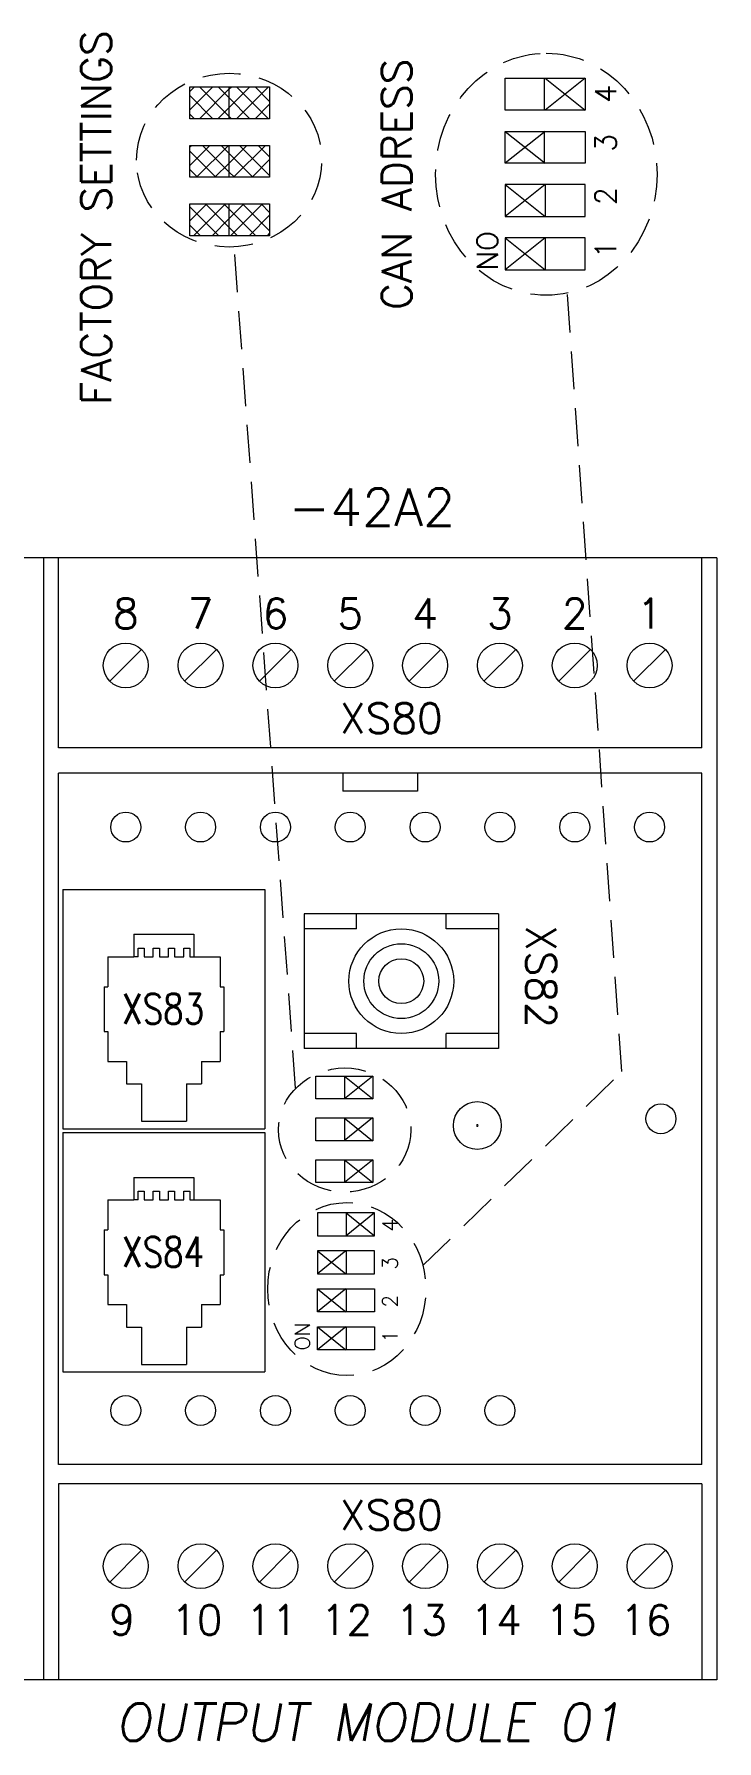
# Model space of a CAD drawing. Extents: x -2993 to 3661, y -4147 to -1441.
# Drawn here: x 2092.6 to 2138.2, y -3446 to -3332 of the extents above; entities that cross this region are included whole.
import ezdxf
from ezdxf.enums import TextEntityAlignment as Align

# ---------------------------------------------------------------- set-up
doc = ezdxf.new("R2010")
doc.units = 0
doc.header["$LTSCALE"] = 0.1
doc.header["$MEASUREMENT"] = 0
doc.linetypes.add('DASHED', pattern=[19.05, 12.7, -6.35])
doc.layers.get('0').update_dxf_attribs({"linetype": 'CONTINUOUS'})
doc.styles.get("Standard").update_dxf_attribs({"font": 'simplex.shx'})

msp = doc.modelspace()

# ---------------------------------------------------------------- linework, layer by layer
at = {"linetype": 'Continuous', "lineweight": 13}
for p, q in [((2102.99, -3335.48), (2108.32, -3335.48)), ((2102.99, -3337.62), (2102.99, -3335.48)), ((2105.62, -3337.62), (2105.62, -3335.48)), ((2108.32, -3335.48), (2108.32, -3337.62)), ((2124.06, -3334.91), (2129.4, -3334.91)), ((2124.06, -3337.05), (2124.06, -3334.91)), ((2126.7, -3337.05), (2126.7, -3334.91)), ((2129.4, -3334.91), (2129.4, -3337.05)), ((2108.32, -3337.62), (2102.99, -3337.62)), ((2129.4, -3337.05), (2124.06, -3337.05)), ((2124.06, -3338.47), (2129.4, -3338.47)), ((2124.06, -3340.6), (2124.06, -3338.47)), ((2126.7, -3340.6), (2126.7, -3338.47)), ((2129.4, -3338.47), (2129.4, -3340.6)), ((2102.99, -3339.4), (2108.32, -3339.4)), ((2102.99, -3341.53), (2102.99, -3339.4)), ((2105.62, -3341.53), (2105.62, -3339.4)), ((2108.32, -3339.4), (2108.32, -3341.53)), ((2129.4, -3340.6), (2124.06, -3340.6)), ((2108.32, -3341.53), (2102.99, -3341.53)), ((2129.4, -3342.02), (2124.06, -3342.02)), ((2124.06, -3342.02), (2124.06, -3344.16)), ((2126.76, -3344.16), (2126.76, -3342.02)), ((2129.4, -3344.16), (2129.4, -3342.02)), ((2102.99, -3343.31), (2108.32, -3343.31)), ((2102.99, -3345.44), (2102.99, -3343.31)), ((2105.62, -3345.44), (2105.62, -3343.31)), ((2108.32, -3343.31), (2108.32, -3345.44)), ((2124.06, -3344.16), (2129.4, -3344.16)), ((2108.32, -3345.44), (2102.99, -3345.44)), ((2129.4, -3345.58), (2124.06, -3345.58)), ((2124.06, -3345.58), (2124.06, -3347.71)), ((2126.76, -3347.71), (2126.76, -3345.58)), ((2129.4, -3347.71), (2129.4, -3345.58)), ((2124.06, -3347.71), (2129.4, -3347.71)), ((2099.53, -3393.05), (2099.94, -3393.05)), ((2099.53, -3393.63), (2099.53, -3393.05)), ((2099.94, -3393.05), (2099.94, -3393.63)), ((2099.94, -3393.63), (2100.55, -3393.63)), ((2100.55, -3393.05), (2100.96, -3393.05)), ((2100.55, -3393.63), (2100.55, -3393.05)), ((2100.96, -3393.05), (2100.96, -3393.63)), ((2100.96, -3393.63), (2101.57, -3393.63)), ((2101.57, -3393.63), (2101.57, -3393.05)), ((2101.57, -3393.05), (2101.97, -3393.05)), ((2101.97, -3393.05), (2101.97, -3393.63)), ((2101.97, -3393.63), (2102.58, -3393.63)), ((2102.58, -3393.05), (2102.99, -3393.05)), ((2102.58, -3393.63), (2102.58, -3393.05)), ((2102.99, -3393.05), (2102.99, -3393.63)), ((2111.41, -3403.13), (2111.41, -3401.61)), ((2111.41, -3401.61), (2115.22, -3401.61)), ((2111.41, -3401.61), (2115.22, -3401.61)), ((2113.33, -3401.61), (2113.33, -3403.13)), ((2115.22, -3401.61), (2115.22, -3403.13)), ((2115.22, -3403.13), (2111.41, -3403.13)), ((2115.22, -3403.13), (2111.41, -3403.13)), ((2111.41, -3405.93), (2111.41, -3404.4)), ((2111.41, -3404.4), (2115.22, -3404.4)), ((2111.41, -3404.4), (2115.22, -3404.4)), ((2113.33, -3404.4), (2113.33, -3405.93)), ((2115.22, -3404.4), (2115.22, -3405.93)), ((2115.22, -3405.93), (2111.41, -3405.93)), ((2115.22, -3405.93), (2111.41, -3405.93)), ((2111.41, -3408.72), (2111.41, -3407.2)), ((2111.41, -3407.2), (2115.22, -3407.2)), ((2111.41, -3407.2), (2115.22, -3407.2)), ((2113.33, -3407.2), (2113.33, -3408.72)), ((2115.22, -3407.2), (2115.22, -3408.72)), ((2099.53, -3409.88), (2099.53, -3409.3)), ((2099.53, -3409.3), (2099.94, -3409.3)), ((2099.94, -3409.3), (2099.94, -3409.88)), ((2100.55, -3409.3), (2100.96, -3409.3)), ((2100.55, -3409.88), (2100.55, -3409.3)), ((2100.96, -3409.3), (2100.96, -3409.88)), ((2101.57, -3409.88), (2101.57, -3409.3)), ((2101.57, -3409.3), (2101.97, -3409.3)), ((2101.97, -3409.3), (2101.97, -3409.88)), ((2102.58, -3409.88), (2102.58, -3409.3)), ((2102.58, -3409.3), (2102.99, -3409.3)), ((2102.99, -3409.3), (2102.99, -3409.88)), ((2115.22, -3408.72), (2111.41, -3408.72)), ((2115.22, -3408.72), (2111.41, -3408.72)), ((2099.94, -3409.88), (2100.55, -3409.88)), ((2100.96, -3409.88), (2101.57, -3409.88)), ((2101.97, -3409.88), (2102.58, -3409.88)), ((2111.53, -3410.75), (2111.53, -3412.28)), ((2115.34, -3410.75), (2111.53, -3410.75)), ((2113.44, -3410.75), (2113.44, -3412.28)), ((2115.34, -3412.28), (2115.34, -3410.75)), ((2111.53, -3412.28), (2115.34, -3412.28)), ((2115.34, -3413.29), (2111.53, -3413.29)), ((2111.53, -3413.29), (2111.53, -3414.82)), ((2113.44, -3413.29), (2113.44, -3414.82)), ((2115.34, -3414.82), (2115.34, -3413.29)), ((2111.53, -3414.82), (2115.34, -3414.82)), ((2111.53, -3417.36), (2111.53, -3415.83)), ((2111.53, -3415.83), (2115.34, -3415.83)), ((2113.44, -3415.83), (2113.44, -3417.36)), ((2115.34, -3415.83), (2115.34, -3417.36)), ((2115.34, -3417.36), (2111.53, -3417.36)), ((2111.53, -3418.37), (2115.34, -3418.37)), ((2111.53, -3419.9), (2111.53, -3418.37)), ((2113.44, -3418.37), (2113.44, -3419.9)), ((2115.34, -3418.37), (2115.34, -3419.9)), ((2115.34, -3419.9), (2111.53, -3419.9))]:
    msp.add_line(p, q, dxfattribs=at)
at = {"lineweight": 13}
for p, q in [((2102.99, -3335.79), (2103.3, -3335.48)), ((2102.99, -3337.03), (2104.53, -3335.48)), ((2105.62, -3337.47), (2103.64, -3335.48)), ((2105.62, -3336.23), (2104.88, -3335.48)), ((2105.62, -3335.63), (2105.77, -3335.48)), ((2105.62, -3336.87), (2107.01, -3335.48)), ((2106.11, -3337.62), (2108.25, -3335.48)), ((2108.25, -3337.62), (2106.11, -3335.48)), ((2108.32, -3336.46), (2107.35, -3335.48)), ((2104.53, -3337.62), (2102.99, -3336.07)), ((2103.64, -3337.62), (2105.62, -3335.63)), ((2107.01, -3337.62), (2105.62, -3336.23)), ((2103.3, -3337.62), (2102.99, -3337.31)), ((2104.87, -3337.62), (2105.62, -3336.87)), ((2105.77, -3337.62), (2105.62, -3337.47)), ((2107.35, -3337.62), (2108.32, -3336.64)), ((2102.99, -3339.5), (2103.1, -3339.4)), ((2102.99, -3340.74), (2104.33, -3339.4)), ((2104.73, -3341.53), (2102.99, -3339.78)), ((2103.44, -3341.53), (2105.57, -3339.4)), ((2105.62, -3341.18), (2103.84, -3339.4)), ((2105.62, -3339.94), (2105.08, -3339.4)), ((2105.62, -3340.58), (2106.81, -3339.4)), ((2107.21, -3341.53), (2105.62, -3339.94)), ((2105.91, -3341.53), (2108.05, -3339.4)), ((2108.32, -3341.41), (2106.31, -3339.4)), ((2108.32, -3340.17), (2107.55, -3339.4)), ((2103.5, -3341.53), (2102.99, -3341.02)), ((2104.67, -3341.53), (2105.62, -3340.58)), ((2105.97, -3341.53), (2105.62, -3341.18)), ((2107.15, -3341.53), (2108.32, -3340.35)), ((2102.99, -3344.45), (2104.13, -3343.31)), ((2103.24, -3345.44), (2105.37, -3343.31)), ((2105.62, -3344.89), (2104.04, -3343.31)), ((2105.62, -3343.66), (2105.27, -3343.31)), ((2105.62, -3344.29), (2106.61, -3343.31)), ((2105.71, -3345.44), (2107.85, -3343.31)), ((2108.32, -3345.12), (2106.51, -3343.31)), ((2108.32, -3343.88), (2107.75, -3343.31)), ((2104.93, -3345.44), (2102.99, -3343.5)), ((2104.48, -3345.44), (2105.62, -3344.29)), ((2107.41, -3345.44), (2105.62, -3343.66)), ((2106.95, -3345.44), (2108.32, -3344.07)), ((2103.7, -3345.44), (2102.99, -3344.73)), ((2106.17, -3345.44), (2105.62, -3344.89)), ((2108.19, -3345.44), (2108.32, -3345.3)), ((2093.21, -3366.96), (2048.21, -3366.96)), ((2093.21, -3366.96), (2048.21, -3366.96)), ((2093.21, -3366.96), (2093.21, -3441.96)), ((2093.21, -3366.96), (2093.21, -3441.96)), ((2093.21, -3366.96), (2093.21, -3441.96)), ((2093.21, -3366.96), (2093.21, -3441.96)), ((2093.21, -3366.96), (2093.21, -3441.96)), ((2093.21, -3366.96), (2093.21, -3441.96)), ((2093.21, -3366.96), (2093.21, -3441.96)), ((2093.21, -3366.96), (2093.21, -3441.96)), ((2138.21, -3366.96), (2093.21, -3366.96)), ((2138.21, -3366.96), (2093.21, -3366.96)), ((2093.21, -3366.96), (2093.21, -3441.96)), ((2093.21, -3366.96), (2093.21, -3441.96)), ((2093.21, -3366.96), (2093.21, -3441.96)), ((2093.21, -3366.96), (2093.21, -3441.96)), ((2093.21, -3366.96), (2093.21, -3441.96)), ((2093.21, -3366.96), (2093.21, -3441.96)), ((2093.21, -3366.96), (2093.21, -3441.96)), ((2094.21, -3379.66), (2094.21, -3366.96)), ((2137.21, -3379.66), (2137.21, -3366.96)), ((2138.21, -3366.96), (2138.21, -3441.96)), ((2099.77, -3373.1), (2097.64, -3375.22)), ((2104.77, -3373.1), (2102.64, -3375.22)), ((2109.77, -3373.1), (2107.64, -3375.22)), ((2114.77, -3373.1), (2112.64, -3375.22)), ((2119.77, -3373.1), (2117.64, -3375.22)), ((2124.77, -3373.1), (2122.64, -3375.22)), ((2129.77, -3373.1), (2127.64, -3375.22)), ((2134.77, -3373.1), (2132.64, -3375.22)), ((2093.21, -3379.21), (2093.21, -3429.71)), ((2137.21, -3379.66), (2094.21, -3379.66)), ((2137.21, -3381.36), (2094.21, -3381.36)), ((2094.21, -3427.56), (2094.21, -3381.36)), ((2113.21, -3381.36), (2113.21, -3382.56)), ((2118.21, -3381.36), (2118.21, -3382.56)), ((2137.21, -3427.56), (2137.21, -3381.36)), ((2118.21, -3382.56), (2113.21, -3382.56)), ((2094.51, -3389.13), (2108.01, -3389.13)), ((2094.51, -3389.13), (2094.51, -3405.13)), ((2108.01, -3389.13), (2108.01, -3405.13)), ((2123.62, -3390.76), (2110.62, -3390.76)), ((2110.62, -3390.76), (2110.62, -3399.76)), ((2114.12, -3391.76), (2114.12, -3390.76)), ((2120.12, -3391.76), (2120.12, -3390.76)), ((2123.62, -3390.76), (2123.62, -3399.76)), ((2099.26, -3392.13), (2103.26, -3392.13)), ((2099.26, -3392.13), (2099.26, -3393.63)), ((2103.26, -3392.13), (2103.26, -3393.63)), ((2114.12, -3391.76), (2110.62, -3391.76)), ((2123.62, -3391.76), (2120.12, -3391.76)), ((2097.51, -3393.63), (2099.26, -3393.63)), ((2097.51, -3393.63), (2097.51, -3395.63)), ((2099.53, -3393.63), (2099.26, -3393.63)), ((2102.99, -3393.63), (2103.26, -3393.63)), ((2103.26, -3393.63), (2105.01, -3393.63)), ((2105.01, -3393.63), (2105.01, -3395.63)), ((2097.26, -3395.63), (2097.51, -3395.63)), ((2097.26, -3395.63), (2097.26, -3398.63)), ((2105.01, -3395.63), (2105.26, -3395.63)), ((2105.26, -3395.63), (2105.26, -3398.63)), ((2097.26, -3398.63), (2097.51, -3398.63)), ((2097.51, -3398.63), (2097.51, -3400.63)), ((2105.01, -3398.63), (2105.26, -3398.63)), ((2105.01, -3398.63), (2105.01, -3400.63)), ((2114.12, -3398.76), (2110.62, -3398.76)), ((2114.12, -3399.76), (2114.12, -3398.76)), ((2123.62, -3398.76), (2120.12, -3398.76)), ((2120.12, -3399.76), (2120.12, -3398.76)), ((2123.62, -3399.76), (2110.62, -3399.76)), ((2097.51, -3400.63), (2098.76, -3400.63)), ((2098.76, -3400.63), (2098.76, -3402.13)), ((2103.76, -3400.63), (2103.76, -3402.13)), ((2103.76, -3400.63), (2105.01, -3400.63)), ((2098.76, -3402.13), (2099.76, -3402.13)), ((2099.76, -3402.13), (2099.76, -3404.63)), ((2102.76, -3402.13), (2102.76, -3404.63)), ((2102.76, -3402.13), (2103.76, -3402.13)), ((2099.76, -3404.63), (2102.76, -3404.63)), ((2094.51, -3405.13), (2108.01, -3405.13)), ((2094.51, -3405.38), (2094.51, -3421.38)), ((2094.51, -3405.38), (2108.01, -3405.38)), ((2108.01, -3405.38), (2108.01, -3421.38)), ((2099.26, -3408.38), (2103.26, -3408.38)), ((2099.26, -3408.38), (2099.26, -3409.88)), ((2103.26, -3408.38), (2103.26, -3409.88)), ((2097.51, -3409.88), (2097.51, -3411.88)), ((2097.51, -3409.88), (2099.26, -3409.88)), ((2099.53, -3409.88), (2099.26, -3409.88)), ((2102.99, -3409.88), (2103.26, -3409.88)), ((2103.26, -3409.88), (2105.01, -3409.88)), ((2105.01, -3409.88), (2105.01, -3411.88)), ((2097.26, -3411.88), (2097.26, -3414.88)), ((2097.26, -3411.88), (2097.51, -3411.88)), ((2105.01, -3411.88), (2105.26, -3411.88)), ((2105.26, -3411.88), (2105.26, -3414.88)), ((2097.26, -3414.88), (2097.51, -3414.88)), ((2097.51, -3414.88), (2097.51, -3416.88)), ((2105.01, -3414.88), (2105.01, -3416.88)), ((2105.01, -3414.88), (2105.26, -3414.88)), ((2097.51, -3416.88), (2098.76, -3416.88)), ((2098.76, -3416.88), (2098.76, -3418.38)), ((2103.76, -3416.88), (2103.76, -3418.38)), ((2103.76, -3416.88), (2105.01, -3416.88)), ((2098.76, -3418.38), (2099.76, -3418.38)), ((2099.76, -3418.38), (2099.76, -3420.88)), ((2102.76, -3418.38), (2102.76, -3420.88)), ((2102.76, -3418.38), (2103.76, -3418.38)), ((2099.76, -3420.88), (2102.76, -3420.88)), ((2094.51, -3421.38), (2108.01, -3421.38)), ((2137.21, -3427.56), (2094.21, -3427.56)), ((2137.21, -3428.86), (2094.21, -3428.86)), ((2094.21, -3428.86), (2094.21, -3441.96)), ((2137.21, -3428.86), (2137.21, -3441.96)), ((2099.77, -3433.3), (2097.64, -3435.42)), ((2104.77, -3433.3), (2102.64, -3435.42)), ((2109.77, -3433.3), (2107.64, -3435.42)), ((2114.77, -3433.3), (2112.64, -3435.42)), ((2119.77, -3433.3), (2117.64, -3435.42)), ((2124.77, -3433.3), (2122.64, -3435.42)), ((2129.77, -3433.3), (2127.64, -3435.42)), ((2134.77, -3433.3), (2132.64, -3435.42)), ((2093.21, -3441.96), (2048.21, -3441.96)), ((2093.21, -3441.96), (2092.21, -3441.96)), ((2138.21, -3441.96), (2093.21, -3441.96)), ((2138.21, -3441.96), (2137.21, -3441.96))]:
    msp.add_line(p, q, dxfattribs=at)
at = {"color": 7, "lineweight": 13}
for p, q in [((2129.4, -3334.91), (2126.73, -3337.05)), ((2126.73, -3334.91), (2129.4, -3337.05)), ((2126.73, -3338.47), (2124.06, -3340.6)), ((2124.06, -3338.47), (2126.73, -3340.6)), ((2126.73, -3342.02), (2124.06, -3344.16)), ((2124.06, -3342.02), (2126.73, -3344.16)), ((2126.73, -3345.58), (2124.06, -3347.71)), ((2124.06, -3345.58), (2126.73, -3347.71)), ((2113.33, -3401.61), (2115.22, -3403.13)), ((2115.22, -3401.61), (2113.33, -3403.13)), ((2113.31, -3404.4), (2115.19, -3405.93)), ((2115.19, -3404.4), (2113.31, -3405.93)), ((2113.33, -3407.2), (2115.22, -3408.72)), ((2115.22, -3407.2), (2113.33, -3408.72)), ((2113.44, -3410.75), (2115.32, -3412.28)), ((2115.32, -3410.75), (2113.44, -3412.28)), ((2111.53, -3413.29), (2113.41, -3414.82)), ((2113.41, -3413.29), (2111.53, -3414.82)), ((2111.53, -3415.83), (2113.41, -3417.36)), ((2113.41, -3415.83), (2111.53, -3417.36)), ((2111.53, -3418.37), (2113.41, -3419.9)), ((2113.41, -3418.37), (2111.53, -3419.9))]:
    msp.add_line(p, q, dxfattribs=at)
at = {"linetype": 'DASHED', "lineweight": 13, "ltscale": 2}
for p, q in [((2110.06, -3402.42), (2105.96, -3346.2)), ((2131.86, -3401.31), (2128.22, -3349.27)), ((2118.57, -3414.27), (2131.86, -3401.31))]:
    msp.add_line(p, q, dxfattribs=at)
at = {"lineweight": 13}
for centre, radius in [((2098.71, -3374.16), 1.5), ((2103.71, -3374.16), 1.5), ((2108.71, -3374.16), 1.5), ((2113.71, -3374.16), 1.5), ((2118.71, -3374.16), 1.5), ((2123.71, -3374.16), 1.5), ((2128.71, -3374.16), 1.5), ((2133.71, -3374.16), 1.5), ((2098.71, -3384.96), 1), ((2103.71, -3384.96), 1), ((2108.71, -3384.96), 1), ((2113.71, -3384.96), 1), ((2118.71, -3384.96), 1), ((2123.71, -3384.96), 1), ((2128.71, -3384.96), 1), ((2133.71, -3384.96), 1), ((2117.12, -3395.26), 2.5), ((2122.2, -3404.91), 1.6), ((2134.47, -3404.46), 1), ((2098.71, -3423.96), 1), ((2103.71, -3423.96), 1), ((2108.71, -3423.96), 1), ((2113.71, -3423.96), 1), ((2118.71, -3423.96), 1), ((2123.71, -3423.96), 1), ((2098.71, -3434.36), 1.5), ((2103.71, -3434.36), 1.5), ((2108.71, -3434.36), 1.5), ((2113.71, -3434.36), 1.5), ((2118.71, -3434.36), 1.5), ((2123.71, -3434.36), 1.5), ((2128.71, -3434.36), 1.5), ((2133.71, -3434.36), 1.5)]:
    msp.add_circle(centre, radius, dxfattribs=at)
at = {"linetype": 'Continuous', "lineweight": 13}
for radius in [3.5, 1.5]:
    msp.add_circle((2117.12, -3395.26), radius, dxfattribs=at)
at = {"lineweight": 13}
for start, end in [(0, 180), (180, 0)]:
    msp.add_arc((2122.2, -3404.91), 0.05, start, end, dxfattribs=at)
at = {"linetype": 'DASHED', "lineweight": 13, "ltscale": 2}
for centre, major_axis, ratio in [((2126.81, -3341.33), (0, 8.09), 0.914373), ((2105.62, -3340.39), (-6.19, 0.01), 0.938062), ((2113.34, -3405.21), (4.42, -0.01), 0.938062), ((2113.48, -3415.84), (0, -5.78), 0.914373)]:
    msp.add_ellipse(centre, major_axis=major_axis, ratio=ratio, dxfattribs=at)

# ---------------------------------------------------------------- texts
at = {"lineweight": 13, "text_generation_flag": 6}
for s, p in [('FACTORY SETTINGS', (2097.73, -3356.74)), ('CAN ADRESS', (2117.81, -3350.4))]:
    msp.add_text(s, height=2, rotation=270, dxfattribs=at).set_placement(p)
at = {"linetype": 'Continuous', "lineweight": 13, "text_generation_flag": 6}
for s, p in [('4', (2131.48, -3336.55)), ('3', (2131.48, -3339.83)), ('2', (2131.48, -3343.39)), ('1', (2131.48, -3346.95))]:
    msp.add_text(s, height=1.4, rotation=270, dxfattribs=at).set_placement(p)
at = {"linetype": 'Continuous', "lineweight": 13}
for s, height, rotation, p in [('ON', 1.4, 270, (2122.17, -3345.14)), ('4', 1, 90, (2116.87, -3412)), ('3', 1, 90, (2116.87, -3414.54)), ('2', 1, 90, (2116.87, -3417.08)), ('ON', 1, 90, (2111.01, -3419.94)), ('1', 1, 90, (2116.87, -3419.43))]:
    msp.add_text(s, height=height, rotation=rotation, dxfattribs=at).set_placement(p)
at = {"lineweight": 13}
msp.add_text('-42A2', height=2.5, dxfattribs=at).set_placement((2115.15, -3364.83), align=Align.CENTER)
at = {"lineweight": 13, "text_generation_flag": 6}
for s, p in [('8', (2098.71, -3371.69)), ('7', (2103.71, -3371.69)), ('6', (2108.71, -3371.69)), ('5', (2113.71, -3371.69)), ('4', (2118.71, -3371.69)), ('3', (2123.71, -3371.69)), ('2', (2128.71, -3371.69)), ('1', (2133.71, -3371.69)), ('XS80', (2116.46, -3378.69)), ('XS80', (2116.46, -3431.94)), ('9', (2098.46, -3438.96)), ('10', (2103.46, -3438.96)), ('11', (2108.46, -3438.96)), ('12', (2113.46, -3438.96)), ('13', (2118.46, -3438.96)), ('14', (2123.46, -3438.96)), ('15', (2128.46, -3438.96)), ('16', (2133.46, -3438.96))]:
    msp.add_text(s, height=2, rotation=180, dxfattribs=at).set_placement(p, align=Align.CENTER)
at = {"lineweight": 13}
msp.add_text('XS82', height=2, rotation=270, dxfattribs=at).set_placement((2126.46, -3394.95), align=Align.MIDDLE_CENTER)
at = {"lineweight": 13, "text_generation_flag": 6, "width": 0.8}
for s, p in [('XS83', (2101.21, -3397.11)), ('XS84', (2101.21, -3413.36))]:
    msp.add_text(s, height=2, rotation=180, dxfattribs=at).set_placement(p, align=Align.MIDDLE_CENTER)
at = {"lineweight": 13, "oblique": 10, "text_generation_flag": 6}
msp.add_text('OUTPUT MODULE 01', height=2.5, rotation=180, dxfattribs=at).set_placement((2114.96, -3446.04), align=Align.CENTER)

doc.saveas('drawing.dxf')
